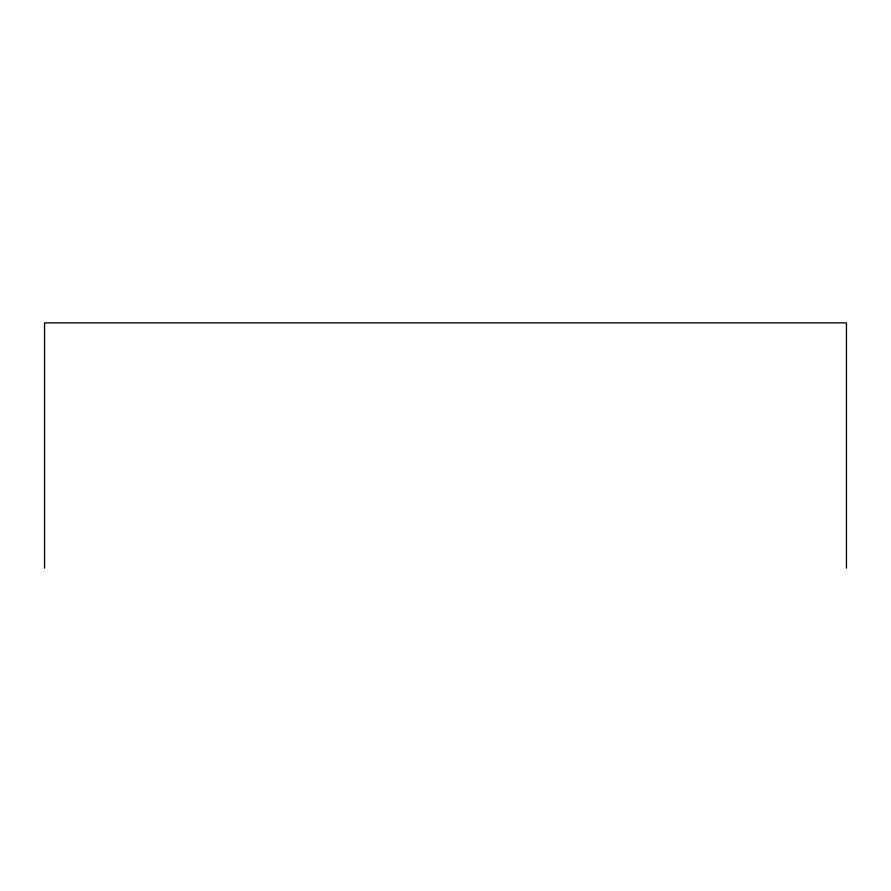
<?xml version="1.0" encoding="UTF-8"?>
<svg xmlns="http://www.w3.org/2000/svg" width="891" height="891" viewBox="0 0 891 891"><rect width="100%" height="100%" fill="white"/><g stroke="black" fill="none" stroke-linecap="round" stroke-linejoin="round"><path stroke-width="1.34" d="M846.45 568.135L846.45 322.865L44.55 322.865L44.55 568.135"/></g></svg>
